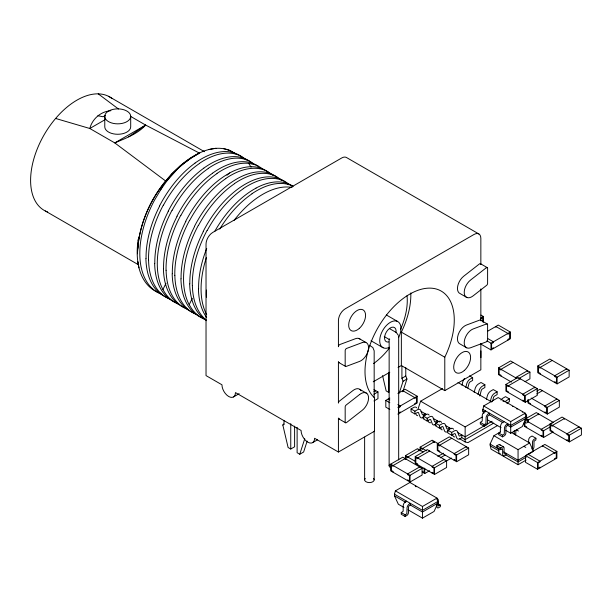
<?xml version="1.0" encoding="UTF-8"?>
<svg xmlns="http://www.w3.org/2000/svg" width="612" height="612" viewBox="0 0 612 612"><rect width="100%" height="100%" fill="white"/><g stroke="black" fill="none" stroke-linecap="round" stroke-linejoin="round"><path stroke-width="0.92" d="M364.622 479.831L364.63 437.106M389.133 465.686L389.148 339.4L389.615 339.132M137.799 248.434L137.952 243.66M138.243 240.593L138.641 237.364M161.836 294.372A79.881 47.637 -60.7 0 1 139.827 255.097A79.881 46.734 -61.7 0 1 154.438 200.292L160.673 189.797L171.536 174.275L182.919 164.161L190.569 158.309L199.03 153.329C163.19 172.89 138.717 212.915 137.47 253.781C138.35 220.205 155.471 187.762 180.41 165.699C194.601 153.153 217.696 140.814 235.436 153.803L229.554 150.284L223.441 148.54M138.174 239.69C136.782 249.023 136.728 258.639 138.97 267.849A79.881 47.637 -60.7 0 0 154.033 290.333A79.881 47.629 -59.3 0 0 160.696 293.37M138.396 239.935L138.916 237.012M461.922 385.223L462.84 381.674A5.21 3.006 -60 0 1 463.888 379.279M465.778 387.45L466.696 383.9A5.21 3.006 -60 0 1 470.169 379.065L472.625 377.65L472.625 380.435L470.039 381.934A1.798 1.04 -60 0 0 469.022 383.349L467.805 388.023M474.178 392.3L475.096 388.742A5.21 3.006 -60 0 1 478.569 383.908L481.017 382.492L484.88 384.726L484.88 387.511L482.294 389.01A1.798 1.04 -60 0 0 481.277 390.425L479.831 395.987M478.033 394.526L478.951 390.976A5.21 3.006 -60 0 1 482.424 386.141L484.88 384.726M486.433 399.376L487.351 395.819A5.21 3.006 -60 0 1 490.824 390.984L493.272 389.569L497.128 391.802L497.128 394.587L494.55 396.086A1.798 1.04 -60 0 0 493.532 397.502L492.545 401.288M490.288 401.602L491.207 398.052A5.21 3.006 -60 0 1 494.68 393.218L497.128 391.802M403.981 507.47L398.351 504.219L394.488 495.865L394.488 494.19L395.413 490.847L409.925 482.47L436.991 498.092L437.909 503.102L434.053 511.464L422.471 518.15L407.997 509.788M483.885 413.467L482.723 410.958L483.648 405.947L498.16 397.563L525.226 413.184L526.144 418.203L522.288 426.556L510.706 433.242L505.887 430.458M297.118 427.337L297.118 452.704L299.773 454.234L304.738 438.766M307.14 441.091L303.636 452.008L299.773 454.234M399.276 393.08L403.071 381.253L401.916 378.27L401.916 366.114M402.841 391.764L406.934 379.027L405.771 376.043L405.771 367.628M418.134 408.709L420.612 401.189L442.514 388.543M160.673 189.797L163.274 184.151L167.749 180.005L180.41 165.699L190.569 158.309M526.129 460.063L518.058 464.722L491 449.101L490.074 444.082L493.938 435.729L500.555 431.911M166.02 283.195L162.907 289.545A79.881 47.637 -60.7 0 1 157.292 265.233A79.881 46.734 -61.7 0 1 172.041 210.237M192.298 298.373L189.177 304.715A79.881 47.629 -60.7 0 1 183.562 280.395A79.881 46.734 -61.7 0 1 198.303 225.407M294.609 426.128L294.609 446.798L290.754 449.024L288.099 447.494L282.836 425.042L283.999 423.397L283.999 420.589M199.673 153.23L145.664 125.085C137.516 134.028 125.659 138.251 114.788 142.91L89.803 128.489L55.608 118.46M110.864 110.718C100.881 111.369 92.274 118.858 89.803 128.489L105.249 119.585M226.998 175.208L229.745 172.898A79.881 44.577 -60.7 0 1 265.96 170.618A79.881 44.577 -59.3 0 1 268.875 172.737M515.939 430.267L515.648 435.178M128.696 136.836L145.656 125.085L130.356 116.242M500.287 432.018L500.593 425.906A3.42 1.974 -60 0 1 502.674 422.303L503.951 421.546M389.714 339.079L389.148 339.4L384.244 336.577M145.656 125.085L114.781 142.91L165.286 180.731M233.478 396.959L239.154 393.684M282.836 425.042L284.381 424.154M483.358 322.348L483.358 316.473L480.94 317.865L480.94 318.615L482.753 317.567L482.753 321.92M373.243 381.789L389.783 372.241M398.052 367.468L401.357 365.555L444.786 390.624L480.848 369.801L480.848 343.378M373.947 391.458L375.554 390.533L375.554 391.282M373.955 394.243L377.971 391.925L377.971 398.649L373.955 400.967M401.916 378.27L405.771 376.043M487.802 331.13L498.275 325.087L510.324 332.041L510.324 338.757L490.985 349.919L480.55 343.898M403.071 381.253L406.934 379.027M312.61 442.644L317.467 439.837M389.821 409.451L385.805 407.133L385.805 400.416L389.836 398.091M397.892 393.439L405.144 389.255L417.185 396.209L417.185 402.926L397.846 414.087M486.968 340.884L490.985 343.202L510.324 332.041M397.846 407.37L417.185 396.209M423.366 417.453L423.045 417.621A5.225 3.022 -60 0 1 420.077 416.902L418.516 412.733A1.798 1.04 -60 0 0 417.499 412.496L414.921 413.972L411.057 411.746L411.057 408.961L413.505 407.546A5.21 3.006 -60 0 1 416.657 407.768M478.867 233.952L346.476 157.513A9.555 5.516 -60 0 0 341.703 157.988L212.785 232.415A9.555 5.516 -60 0 0 206.03 244.119L206.03 375.6L221.949 384.787A9.555 5.516 60 0 0 228.704 396.492A9.555 5.516 60 0 0 235.459 392.59L301.073 430.473A9.555 5.516 60 0 0 307.828 442.178A9.555 5.516 60 0 0 314.591 438.276L338.421 452.031L374.483 431.215L374.483 397.785A63.113 36.437 -60 0 1 379.379 325.316A63.113 36.437 -60 0 1 439.89 290.386A63.113 36.437 -60 0 1 444.786 357.201L444.786 390.624M411.057 408.961L414.921 411.188L417.369 409.772A5.21 3.006 -60 0 1 420.842 410.598L422.219 414.339A1.813 1.048 -60 0 0 423.428 414.63L425.049 413.697L425.049 415.548M511.441 382.064L498.551 374.628L498.551 367.904L510.592 360.95L529.931 372.119L529.931 378.836L525.111 381.62M513.009 362.35L500.968 369.304L500.968 370.046L499.155 368.998L499.155 374.23L500.968 375.271L500.968 376.02M435.622 424.529L435.3 424.69A5.225 3.022 -60 0 1 432.332 423.978L430.772 419.809A1.798 1.04 -60 0 0 429.754 419.572L427.168 421.048L423.313 418.822L423.313 416.038L425.761 414.622A5.21 3.006 -60 0 1 429.089 415.127M423.313 416.038L427.168 418.264L429.624 416.849A5.21 3.006 -60 0 1 433.097 417.675L434.474 421.416A1.813 1.048 -60 0 0 435.683 421.706L437.305 420.773L437.305 422.624M447.877 431.605L447.556 431.766A5.225 3.022 -60 0 1 444.587 431.055L443.027 426.885A1.798 1.04 -60 0 0 442.009 426.648L439.424 428.125L435.568 425.898L435.568 423.106L438.016 421.691A5.21 3.006 -60 0 1 441.489 422.517M505.902 384.397L517.943 377.443L537.282 388.605L537.282 395.329L525.241 402.275L505.902 391.114L505.902 384.397L525.241 395.559L537.282 388.605M537.764 365.999L549.806 359.045L569.145 370.214L569.145 376.931L557.104 383.885L537.764 372.716L537.764 365.999L557.104 377.16L569.145 370.214M518.693 378.606L529.931 372.119M435.568 423.106L439.424 425.34L441.879 423.925A5.21 3.006 -60 0 1 445.352 424.751L446.722 428.492A1.813 1.048 -60 0 0 447.938 428.783L449.56 427.842L449.56 429.701M520.361 378.836L508.32 385.79L508.32 386.539L506.507 385.491L506.507 390.716L508.32 391.764L508.32 392.514M552.223 360.445L540.182 367.399L540.182 368.141L538.369 367.093L538.369 372.318L540.182 373.366L540.182 374.116M493.777 423.099L465.143 439.63L461.815 437.702L459.811 438.842A5.225 3.022 -60 0 1 456.843 438.123L455.282 433.962A1.798 1.04 -60 0 0 454.265 433.717L451.679 435.201L447.823 432.967L447.823 430.182L450.271 428.767A5.21 3.006 -60 0 1 453.599 429.272M390.708 464.133L402.75 457.179L422.089 468.341L422.089 475.057L410.04 482.011L390.708 470.85L390.708 464.133L410.04 475.294L422.089 468.341M405.412 459L405.412 455.642L417.453 448.688L423.099 451.947M420.115 450.508L420.115 447.15L432.164 440.196L438.605 443.914M485.622 410.958L484.337 411.715A3.42 1.974 -60 0 0 482.256 415.318L482.218 421.102L480.313 422.379L480.313 424.047L484.168 426.281L485.859 425.302A2.387 1.377 -60 0 0 487.55 422.379L487.55 417.086A1.362 0.788 -60 0 1 488.514 415.418L489.478 414.859L503.148 422.754M506.996 403.04L509.383 401.663L509.383 398.879L506.935 400.294A5.21 3.006 -60 0 0 505.129 401.877M447.823 430.182L451.679 432.416L454.135 431.001A5.21 3.006 -60 0 1 457.608 431.82L458.977 435.568A1.813 1.048 -60 0 0 460.193 435.859L461.815 434.918L461.815 437.702M420.612 401.189L465.143 426.901L482.179 417.063M415.219 456.567L427.26 449.613L446.599 460.775L446.599 467.492L434.551 474.445L415.219 463.284L415.219 456.567L434.551 467.729L446.599 460.775M437.274 443.83L449.315 436.876L468.654 448.038L468.654 454.762L456.613 461.708L437.274 450.547L437.274 443.83L456.613 454.991L468.654 448.038M429.678 451.006L417.636 457.96L417.636 458.709L415.823 457.661L415.823 462.886L417.636 463.934L417.636 464.676M451.733 438.269L439.691 445.222L439.691 445.972L437.878 444.924L437.878 450.149L439.691 451.197L439.691 451.947M536.793 391.106L540.006 389.255L559.337 400.416L559.337 407.133L547.296 414.087L527.965 402.926L527.965 399.567M536.801 393.891L542.423 390.647M480.313 422.379L484.168 424.606L485.92 423.588L486.119 417.545A3.42 1.974 -60 0 1 488.2 413.949L489.478 413.184L489.478 414.859M492.14 421.255L465.143 436.846L457.952 432.692M419.671 466.948L407.623 473.895L407.623 474.644L409.436 475.692L409.436 480.917L407.623 479.869L407.623 480.619M437.84 456.453L443.463 453.209M440.257 457.853L445.077 455.068M497.694 425.462L467.951 442.629L465.143 441.941L459.398 438.62M483.648 405.947L510.706 421.569L525.226 413.184M507.815 425.447L506.851 425.998A1.362 0.788 -60 0 0 505.887 427.673L505.887 432.967A2.387 1.377 -60 0 1 504.196 435.889L502.506 436.861L498.65 434.635L498.65 432.967L502.506 435.193L504.257 434.168L504.456 428.132A3.42 1.974 -60 0 1 506.529 424.529L507.815 423.772L507.815 425.447L510.706 427.115L526.144 418.203M424.147 468.073L424.147 472.426L422.334 471.378L422.334 472.127L424.751 473.52L429.563 470.743M445.88 461.326L451.495 458.082M526.144 416.527L510.706 425.447L482.723 409.29M556.928 399.024L544.879 405.978L544.879 406.72L546.692 407.768L546.692 412.993L544.879 411.945L544.879 412.695M526.695 418.164L536.326 412.603L553.248 422.372L541.207 429.326L541.207 430.068L543.02 431.116L543.02 436.341L541.207 435.293L541.207 436.042M531.185 398.068L547.296 407.37L559.337 400.416M528.309 420.023L538.744 413.995L538.744 414.745M525.18 419.174L525.18 421.821A2.387 1.377 -60 0 0 526.871 422.8L528.561 421.821L528.561 420.153L526.649 421.079L526.611 415.341A3.42 1.974 -60 0 0 524.844 414.033M526.19 457.218L518.058 461.915L506.002 454.946L504.716 455.665A3.42 1.974 -60 0 1 502.636 454.464L502.59 448.703L500.692 449.659L496.829 447.426L496.829 445.758L498.52 444.779A2.387 1.377 -60 0 1 500.149 445.284M406.552 501.151L405.274 501.917A3.42 1.974 -60 0 0 403.193 505.52L403.163 511.257L401.243 512.573L401.243 514.248L405.106 516.474L406.789 515.503A2.387 1.377 -60 0 0 408.479 512.573L408.479 507.287A1.362 0.788 -60 0 1 409.443 505.611L410.407 505.053L422.471 512.022L437.909 503.102M496.829 445.758L500.692 447.984L502.383 447.012A2.387 1.377 -60 0 1 504.066 447.984L504.066 453.278A1.362 0.788 -60 0 0 505.038 453.836L506.002 453.278L506.002 454.946M550.02 424.017L562.061 417.063L581.4 428.232L581.4 434.948L569.359 441.902L550.02 430.733L550.02 424.017L569.359 435.178L581.4 428.232M527.506 421.416L543.624 430.718L550.846 426.549M532.494 450.027A3.42 1.974 -60 0 0 533.962 446.967L533.993 441.221L535.913 439.906L535.913 438.238L534.222 439.209A2.387 1.377 -60 0 0 532.532 442.132L532.532 447.426A1.362 0.788 -60 0 1 531.82 448.917M401.243 512.573L405.106 514.807L406.85 513.782L407.049 507.746A3.42 1.974 -60 0 1 409.13 504.143L410.407 503.385L410.407 505.053M493.938 435.729L518.058 449.659L529.64 442.973L533.503 451.327L518.058 460.239L503.684 451.939M395.413 490.847L422.471 506.468L436.991 498.092M524.285 422.073L524.285 426.273L543.624 437.435L553.256 431.873M437.909 501.435L422.471 510.347L394.488 494.19M525.509 455.603L544.848 444.442L556.889 451.396L556.889 458.113L537.55 469.274L525.509 462.328L525.509 455.603L537.55 462.557L556.889 451.396M436.945 504.081L436.945 506.728A2.387 1.377 -60 0 0 438.636 507.7L440.326 506.728L440.326 505.053L438.414 505.986L438.376 500.241A3.42 1.974 -60 0 0 436.608 498.933M105.501 115.538L102.961 116.739L97.897 115.745M202.717 151.524L203.987 151.133M208.86 149.535L216.044 148.272M217.008 173.395A79.881 44.584 -60.7 0 1 248.679 163.35L254.982 164.75A79.881 44.577 -59.3 0 1 263.129 169.516M480.42 263.68L487.175 267.574M466.933 297.524L460.178 293.622A10.748 6.204 -60 0 1 457.722 286.049A10.748 6.204 -60 0 1 463.743 276.196L479.433 263.94A1.706 0.987 -60 0 1 480.848 264.499L480.848 238.32A9.555 5.516 -60 0 0 474.093 234.427L345.176 308.853A9.555 5.516 -60 0 0 338.421 320.55L338.421 346.729A1.706 0.987 -60 0 1 339.836 344.541L355.526 338.673A10.748 6.204 -60 0 1 360.437 339.453M108.531 96.306L204.477 151.7M480.956 315.081L483.358 316.473M480.451 320.03L487.206 323.924M487.779 338.558L493.402 341.81L493.402 342.552L491.589 343.6L491.589 348.825L493.402 347.777L493.402 348.526M466.734 347.838L459.979 343.936A10.748 6.204 -60 0 1 458.227 334.573A10.748 6.204 -60 0 1 466.382 325.071L479.854 320.038A1.706 0.987 -60 0 1 480.848 320.833L480.848 288.887M498.551 367.904L517.079 378.606M386.325 314.95L397.578 321.453M410.805 292.926A63.113 36.437 -60 0 1 401.357 332.125L444.786 357.201M389.775 328.759L396.293 332.515L398.45 335.452M469.534 375.867L472.625 377.65M509.383 398.879L505.527 396.645L503.072 398.06A5.21 3.006 -60 0 0 500.953 400.064M526.634 419.036L528.561 420.153M457.967 382.477L491.78 402M371.025 340.769L383.089 347.731M535.913 438.238L532.05 436.004L530.367 436.983A2.387 1.377 -60 0 0 528.676 439.906L528.676 442.553M359.091 338.535L365.846 342.437M516.497 429.899L518.425 431.016M369.342 345.26L372.838 347.501L374.169 350.806L374.169 397.639M482.723 410.958L484.895 412.213M511.142 432.294L529.64 442.973M487.389 419.778L501.06 427.673M523.849 446.316L525.784 447.426M527.927 454.211L539.968 461.165L539.968 461.907L538.155 462.955L538.155 468.18L539.968 467.132L539.968 467.882M499.713 444.664L503.577 446.89M490.074 444.082L498.925 449.193M490.074 445.758L498.925 450.86M338.818 362.534L345.573 366.427M420.995 411.356L426.38 414.462M433.25 418.432L439.454 422.012M445.697 425.615L451.082 428.729M422.448 417.292L424.085 418.241M434.765 424.399L436.402 425.348M439.691 427.245L441.328 428.193M373.94 389.599L377.971 391.925M388.222 399.024L389.829 399.95M397.854 404.586L400.263 405.978L400.263 406.72L398.45 407.768L398.45 412.993L400.263 411.945L400.263 412.695M385.805 400.416L389.821 402.734M360.032 389.477L366.787 393.371M45.303 210.979L138.763 264.942M432.768 441.29L434.581 442.338L434.581 441.589L422.532 448.542L422.532 449.292L420.719 448.244L420.719 450.86M420.115 447.15L426.564 450.868M418.057 449.782L419.87 450.83L419.87 450.08L407.829 457.034L407.829 457.784L406.016 456.736L406.016 459.344M405.412 455.642L415.081 461.219M338.849 418.876L345.604 422.777M438.391 503.944L440.326 505.053M394.488 495.865L405.787 502.383M98.226 93.85L118.437 108.974M248.686 163.343L251.065 167.153M440.609 428.553L440.732 428.821A5.225 3.022 -60 0 0 442.254 429.838M416.099 414.401L416.221 414.668A5.225 3.022 -60 0 0 417.744 415.693M452.314 434.13L452.987 435.897A5.225 3.022 -60 0 0 454.854 436.914M427.803 419.985L428.477 421.744A5.225 3.022 -60 0 0 430.695 422.716M382.561 375.623L386.141 390.892L388.788 392.422L388.788 372.693M137.792 261.768L138.97 267.849M137.822 261.791L138.136 263.397M578.983 427.581L578.983 426.832L566.942 433.786L566.942 434.535L568.755 435.576L568.755 440.808L566.942 439.76L566.942 440.502M569.359 435.178L569.359 441.902M566.727 369.564L566.727 368.814L554.686 375.768L554.686 376.518L556.499 377.558L556.499 382.791L554.686 381.743L554.686 382.485M564.478 419.205L564.478 418.463L552.437 425.417L552.437 426.159L550.624 425.111L550.624 430.335L552.437 431.383L552.437 432.133M557.104 377.16L557.104 383.885M554.472 459.513L554.472 458.763L556.285 457.715L556.285 452.49L554.472 453.538L554.472 452.788L542.431 445.834L542.431 446.584M547.296 407.37L547.296 414.087M543.624 430.718L543.624 437.435M537.55 462.557L537.55 469.274M534.865 387.954L534.865 387.212L522.824 394.166L522.824 394.908L524.637 395.956L524.637 401.181L522.824 400.133L522.824 400.883M530.382 404.318L530.382 403.576L528.569 402.528L528.569 399.919M527.513 371.469L527.513 370.719L515.472 377.673L515.472 378.423M526.702 427.673L526.702 426.924L524.889 425.876L524.889 422.395M525.241 395.559L525.241 402.275M518.058 449.659L518.058 464.722M514.202 434.199L514.202 431.552A2.387 1.377 -60 0 1 514.424 430.443M510.706 421.569L510.706 433.242M507.906 340.15L507.906 339.408L509.719 338.36L509.719 333.135L507.906 334.183L507.906 333.433L495.865 326.479L495.865 327.229M502.506 435.193L502.506 436.861M500.692 447.984L500.692 449.659M498.765 448.412L498.78 452.237A3.42 1.974 -60 0 0 500.249 453.599M490.985 343.202L490.985 349.919M484.168 424.606L484.168 426.281M480.91 350.928L480.91 357.645M466.237 447.387L466.237 446.645L454.196 453.599L454.196 454.341L456.009 455.389L456.009 460.614L454.196 459.566L454.196 460.316M465.143 426.901L465.143 441.941M456.613 454.991L456.613 461.708M451.679 432.416L451.679 435.201M444.182 460.125L444.182 459.382L432.133 466.329L432.133 467.078L433.946 468.126L433.946 473.351L432.133 472.303L432.133 473.053M439.424 425.34L439.424 428.125M434.551 467.729L434.551 474.445M427.168 418.264L427.168 421.048M424.751 468.486L424.751 473.52M422.471 506.468L422.471 518.15M414.921 411.188L414.921 413.972M414.768 404.318L414.768 403.576L416.581 402.528L416.581 397.303L414.768 398.351L414.768 397.601L402.727 390.647L402.727 391.397M410.04 475.294L410.04 482.011M405.167 459.321L405.167 458.572L393.126 465.525L393.126 466.275L391.313 465.227L391.313 470.452L393.126 471.5L393.126 472.242M405.106 514.807L405.106 516.474M401.357 332.125L401.357 365.555M398.68 336.654L398.68 459.949M374.169 431.093L374.169 479.831M338.421 452.031L338.421 418.057A1.706 0.987 -60 0 0 339.484 418.83M290.754 423.657L290.754 449.024M130.7 116.364A12.967 7.482 0 0 1 111.254 122.844A12.967 7.482 0 0 1 111.254 109.877A12.967 7.482 0 0 1 130.7 116.364L130.7 126.791A12.967 7.482 0 0 1 117.734 134.273A12.967 7.482 0 0 1 104.774 126.791L104.774 116.356M47.69 212.004A65.499 37.822 -60 0 1 43.796 135.382A65.499 37.822 -60 0 1 112.172 98.601M407.034 295.757A53.695 31.005 -60 0 1 400.439 329.554M389.5 347.907A53.695 31.005 -60 0 1 373.55 363.566M293.186 186.354A79.881 44.577 -59.3 0 0 290.004 184.977A79.881 44.569 -60.6 0 0 252.037 193.66M256.015 188.075A79.881 44.577 -60.7 0 1 292.23 185.788M214.697 231.435A79.881 45.395 -61.6 0 1 256.015 188.159M219.693 229.087A79.881 45.28 -61.5 0 1 252.045 193.797M198.594 288.91A79.881 46.466 -61.7 0 1 206.726 248.411M206.359 257.644A79.881 46.734 -61.7 0 0 201.08 290.509A79.881 47.637 -60.7 0 0 206.711 314.805M206.657 317.513A79.881 47.629 -60.7 0 1 198.449 288.994M292.077 187.448A79.881 44.561 -60.6 0 0 259.159 196.528A79.881 45.472 -61.6 0 0 233.922 220.534M206.412 297.202A79.835 46.091 -60 0 1 206.397 290.05M246.261 159.984A79.881 44.577 -59.3 0 0 237.464 154.645A79.881 44.569 -60.6 0 0 199.497 163.32M243.293 158.171A79.881 44.577 -59.3 0 0 239.69 155.448A79.881 44.577 -60.7 0 0 195.021 163.075M163.404 205.25A79.881 45.28 -61.5 0 1 199.504 163.458M159.449 206.106A79.881 45.395 -61.6 0 1 195.029 163.121M148.54 260.177A79.881 46.734 -61.7 0 1 163.282 205.188M146.054 258.57A79.881 46.466 -61.7 0 1 159.587 206.167M145.908 258.654A79.881 47.629 -60.7 0 0 162.792 295.389A79.881 47.629 -59.3 0 0 168.575 298.136M170.587 299.429A79.881 47.637 -60.7 0 1 148.578 260.146M253.712 163.901A79.881 44.577 -59.3 0 0 246.223 159.701A79.881 44.569 -60.6 0 0 208.248 168.376M248.441 160.505A79.881 44.577 -59.3 0 1 249.933 161.507M203.781 168.132A79.881 44.577 -60.7 0 1 248.449 160.505M172.163 210.306A79.881 45.28 -61.5 0 1 208.256 168.514M168.208 211.163A79.881 45.395 -61.6 0 1 203.788 168.178M154.805 263.627A79.881 46.466 -61.7 0 1 168.338 211.224M154.668 263.711A79.881 47.629 -60.7 0 0 171.551 300.446A79.881 47.629 -59.3 0 0 178.207 303.483M258.692 166.563A79.881 44.577 -59.3 0 0 257.201 165.561A79.881 44.577 -60.7 0 0 212.54 173.181M180.923 215.363A79.881 45.28 -61.5 0 1 217.015 173.571M176.96 216.22A79.881 45.395 -61.6 0 1 212.54 173.234M166.051 270.282A79.881 46.734 -61.7 0 1 180.792 215.294M163.565 268.683A79.881 46.466 -61.7 0 1 177.097 216.281M163.427 268.767A79.881 47.629 -60.7 0 0 180.303 305.503A79.881 47.629 -59.3 0 0 186.966 308.524M187.241 309.205A79.881 47.637 -60.7 0 1 166.097 270.259M272.531 175.154A79.881 44.577 -59.3 0 0 263.734 169.815A79.881 44.569 -60.6 0 0 225.767 178.49M185.719 221.276A79.881 45.395 -61.6 0 1 229.745 172.989M189.674 220.419A79.881 45.28 -61.5 0 1 225.774 178.627M174.81 275.339A79.881 46.734 -61.7 0 1 189.552 220.351M172.324 273.74A79.881 46.466 -61.7 0 1 185.857 221.337M172.179 273.824A79.881 47.629 -60.7 0 0 189.062 310.552A79.881 47.629 -59.3 0 0 195.725 313.589M196.857 314.599A79.881 47.637 -60.7 0 1 174.848 275.316M281.291 180.203A79.881 44.577 -59.3 0 0 272.493 174.871A79.881 44.569 -60.6 0 0 234.518 183.546M277.634 177.794A79.881 44.577 -59.3 0 0 274.719 175.675A79.881 44.577 -60.7 0 0 230.051 183.302A79.881 45.395 -61.6 0 0 194.478 226.333M198.433 225.476A79.881 45.28 -61.5 0 1 234.534 183.684M181.076 278.797A79.881 46.458 -61.7 0 1 194.616 226.394M180.938 278.881A79.881 47.629 -60.7 0 0 197.821 315.608A79.881 47.629 -59.3 0 0 204.477 318.645M288.742 184.12A79.881 44.577 -59.3 0 0 281.252 179.92A79.881 44.569 -60.6 0 0 243.278 188.603M284.962 181.733A79.881 44.577 -59.3 0 0 283.471 180.731A79.881 44.577 -60.7 0 0 238.81 188.351A79.881 45.395 -61.6 0 0 203.23 231.382M287.074 183.447A79.881 44.577 -59.3 0 1 288.39 184.725M207.193 230.533A79.881 45.28 -61.5 0 1 243.285 188.741M192.321 285.452A79.881 46.734 -61.7 0 1 207.063 230.464M189.835 283.853A79.881 46.458 -61.7 0 1 203.368 231.451M206.573 320.665A79.881 47.629 -60.7 0 1 189.689 283.937M206.382 320.183A79.881 47.629 -60.7 0 1 192.367 285.429M179.339 304.501A79.874 47.629 -60.7 0 1 162.96 289.484M205.609 319.663A79.874 47.629 -60.7 0 1 189.23 304.654M339.415 362.518A1.706 0.987 -60 0 1 338.421 361.723L338.421 403.063A1.706 0.987 -60 0 1 339.415 401.112L352.887 390.594A10.748 6.204 -60 0 1 361.095 390.793M390.525 467.637A4.774 2.754 0 0 1 389.767 464.301M373.534 478.454A4.774 2.754 0 0 1 369.396 482.593A4.774 2.754 0 0 1 365.257 478.454M388.75 341.94A8.185 4.728 -60 0 1 384.719 336.202A8.185 4.728 -60 0 1 391.573 327.344A8.185 4.728 -60 0 1 396.025 332.538M389.615 347.241A15.009 8.667 -60 0 1 380.113 337.189A15.009 8.667 -60 0 1 395.222 320.895A15.009 8.667 -60 0 1 398.573 337.572M415.877 486.578A3.42 1.974 -60 0 1 416.022 486.823M415.257 486.112A3.42 1.974 -60 0 1 415.494 486.219M464.187 378.843A5.21 3.006 -60 0 1 464.508 378.423M507.088 403.392A3.42 1.974 -60 0 1 507.593 403.545M503.936 401.472A3.42 1.974 -60 0 1 504.112 401.671M502.949 401.166A3.42 1.974 -60 0 1 503.232 401.158M522.273 412.052A3.42 1.974 -60 0 1 522.449 412.258M516.758 408.839A3.42 1.974 -60 0 1 517.14 409.191M512.665 406.506A3.42 1.974 -60 0 1 512.902 406.605M486.188 267.842L470.498 280.097A10.748 6.204 -60 0 0 464.332 293.821A10.748 6.204 -60 0 0 473.137 295.864L486.609 285.345A1.706 0.987 -60 0 0 487.603 283.394L487.603 268.393A1.706 0.987 -60 0 0 486.188 267.842M359.642 394.495L346.17 405.014A1.706 0.987 -60 0 0 345.176 406.965L345.176 421.959A1.706 0.987 -60 0 0 346.591 422.517L362.281 410.262A10.748 6.204 -60 0 0 368.447 396.53A10.748 6.204 -60 0 0 359.642 394.495M362.281 342.575L346.591 348.435A1.706 0.987 -60 0 0 345.176 350.622L345.176 365.624A1.706 0.987 -60 0 0 346.17 366.42L359.642 361.386A10.748 6.204 -60 0 0 368.447 349.184A10.748 6.204 -60 0 0 362.281 342.575M486.609 323.932L473.137 328.965A10.748 6.204 -60 0 0 464.332 341.175A10.748 6.204 -60 0 0 470.498 347.784L486.188 341.917A1.706 0.987 -60 0 0 487.603 339.729L487.603 324.735A1.706 0.987 -60 0 0 486.609 323.932M464.332 370.467A11.942 6.893 -60 0 0 468.119 351.969A11.942 6.893 -60 0 0 453.989 364.5A11.942 6.893 -60 0 0 464.332 370.467M359.313 328.399A11.942 6.893 -60 0 0 363.092 309.901A11.942 6.893 -60 0 0 348.97 322.432A11.942 6.893 -60 0 0 359.313 328.399"/></g></svg>
